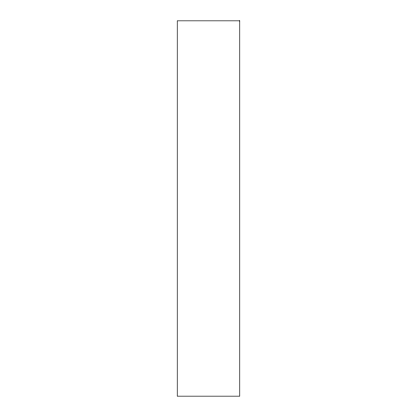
<?xml version="1.0" encoding="UTF-8"?>
<svg xmlns="http://www.w3.org/2000/svg" width="417" height="417" viewBox="0 0 417 417"><rect width="100%" height="100%" fill="white"/><g stroke="black" fill="none" stroke-linecap="round" stroke-linejoin="round"><path stroke-width="0.63" d="M239.775 20.85L177.225 20.85L177.225 396.15L239.775 396.15L239.775 20.85"/></g></svg>
